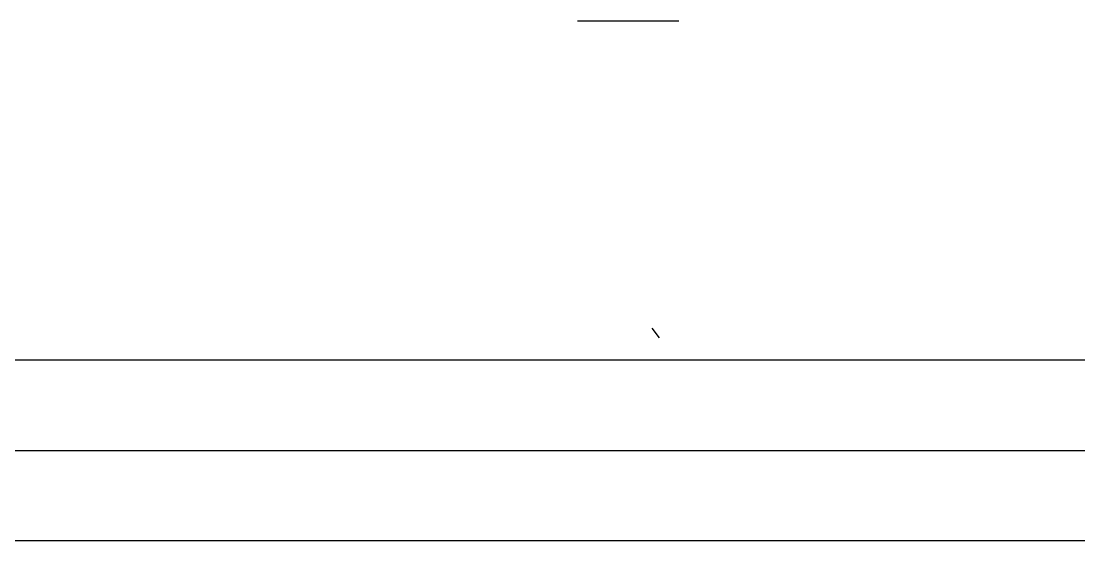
# Model space of a CAD drawing. Header units: millimetres. Extents: x 18456 to 179493, y -203649 to 469211.
# Drawn here: x 120424.1 to 120535.2, y 125104.4 to 125159.1 of the extents above; entities that cross this region are included whole.
import ezdxf

# ---------------------------------------------------------------- set-up
doc = ezdxf.new("R2010")
doc.units = ezdxf.units.MM
doc.layers.add('X-평면도(기본형)$0$FUR', color=6, linetype='Continuous', true_color=0xff00ff)

# ---------------------------------------------------------------- blocks, each defined once
blk = doc.blocks.new('X-평면도(기본형)$0$A$C5C7666B6')
at = {"layer": 'X-평면도(기본형)$0$FUR'}
for p, q in [((166.45, 170.49), (177.08, 170.49)), ((168.49, 137.19), (169.23, 138.23)), ((94.3, 134.86), (499.83, 134.86)), ((94.3, 115.86), (499.83, 115.86))]:
    blk.add_line(p, q, dxfattribs=at)
at = {"layer": 'X-평면도(기본형)$0$FUR', "color": 1, "true_color": 0xff0000}
blk.add_line((600.32, 125.36), (-4.7, 125.36), dxfattribs=at)

msp = doc.modelspace()

# ---------------------------------------------------------------- block references
at = {"layer": 'X-평면도(기본형)$0$FUR', "xscale": -1}
msp.add_blockref('X-평면도(기본형)$0$A$C5C7666B6', (120659.63, 124988.59), dxfattribs=at)

doc.saveas('drawing.dxf')
